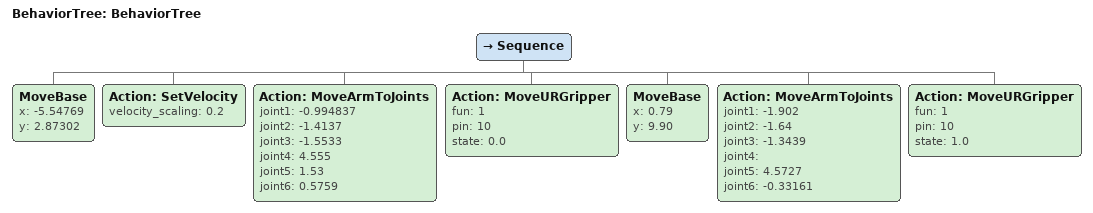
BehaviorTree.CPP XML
<?xml version="1.0"?>
<root main_tree_to_execute="BehaviorTree">
    <BehaviorTree ID="BehaviorTree">
        <Sequence>
            <MoveBase x="-5.54769" y="2.87302"/>
            <Action ID="SetVelocity" velocity_scaling="0.2"/>
            <Action ID="MoveArmToJoints" joint1="-0.994837" joint2="-1.4137" joint3="-1.5533" joint4="4.555" joint5="1.53" joint6="0.5759"/>
            <Action ID="MoveURGripper" fun="1" pin="10" state="0.0"/>

            <MoveBase x="0.79" y="9.90"/>
            <Action ID="MoveArmToJoints" joint1="-1.902" joint2="-1.64" joint3="-1.3439" joint4="" joint5="4.5727" joint6="-0.33161"/>
            <Action ID="MoveURGripper" fun="1" pin="10" state="1.0"/>

        </Sequence>
    </BehaviorTree>
</root>
